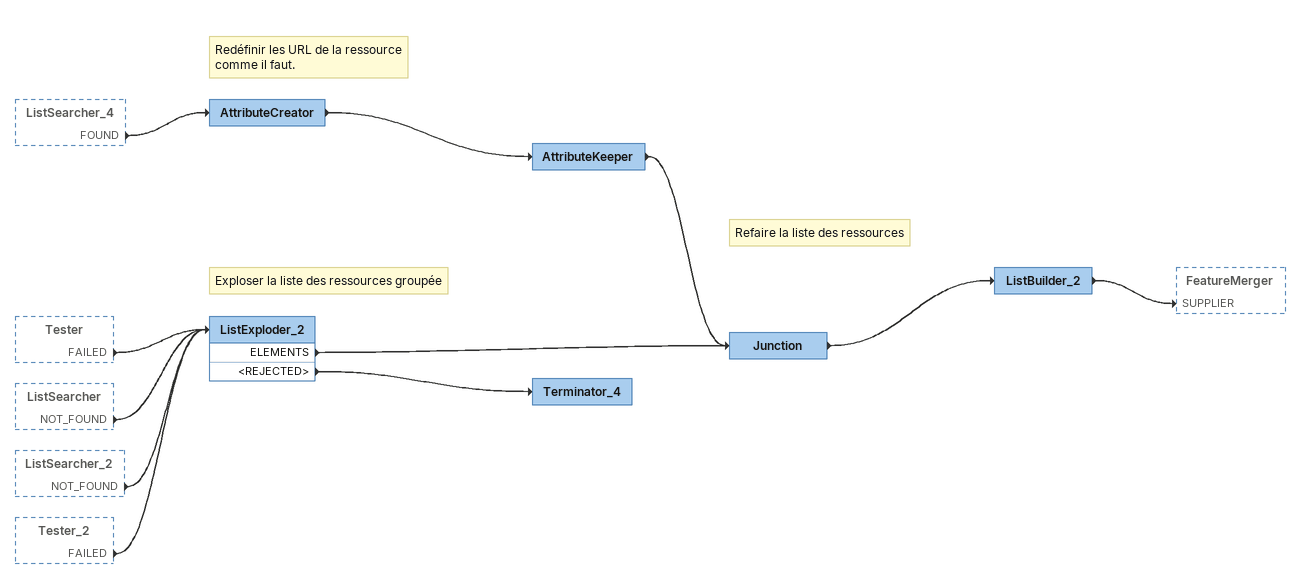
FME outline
ListSearcher_4 [outside]
    FOUND -> AttributeCreator
Tester [outside]
    FAILED -> ListExploder_2
ListSearcher [outside]
    NOT_FOUND -> ListExploder_2
ListSearcher_2 [outside]
    NOT_FOUND -> ListExploder_2
Tester_2 [outside]
    FAILED -> ListExploder_2
Note: Redéfinir les URL de la ressource comme il faut.
AttributeCreator
    -> AttributeKeeper
AttributeKeeper
    -> Junction
Note: Exploser la liste des ressources groupée
ListExploder_2
    ELEMENTS -> Junction
    <REJECTED> -> Terminator_4
Junction
    -> ListBuilder_2
Note: Refaire la liste des ressources
ListBuilder_2
    -> FeatureMerger [SUPPLIER]
Terminator_4
